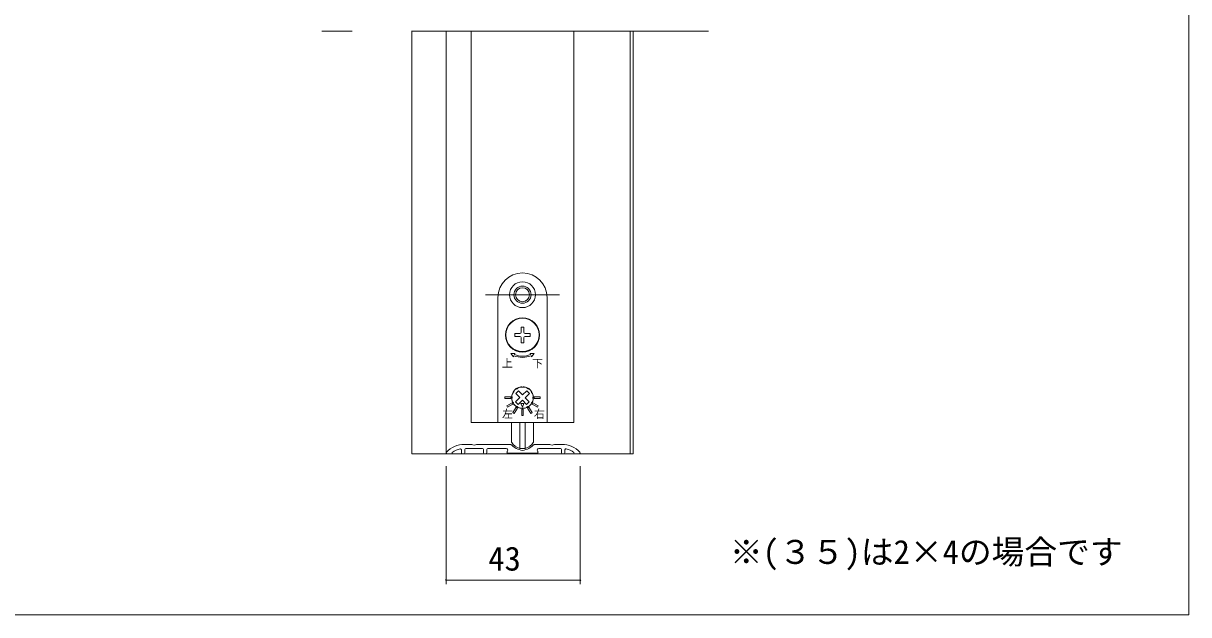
# Model space of a CAD drawing. Units: millimetres on the paper, enlarged 10 times, with parts at other scales. Extents: x -2000 to 2000, y -1385 to 1385.
# Drawn here: x -865 to 380, y -68 to 564 of the extents above; entities that cross this region are included whole.
import ezdxf
from ezdxf.enums import TextEntityAlignment as Align

# ---------------------------------------------------------------- set-up
doc = ezdxf.new("R2010")
doc.units = ezdxf.units.MM
doc.header["$LTSCALE"] = 10
doc.linetypes.add('USER1', pattern=[19.05, 12.7, -6.35])
doc.linetypes.add('USER4', pattern=[50.8, 31.75, -6.35, 6.35, -6.35])
doc.layers.add('1-1_0', color=7, linetype='Continuous', lineweight=20)
doc.layers.add('2-0_18', color=7, linetype='Continuous', lineweight=18)
doc.styles.add('ＭＳ ゴシック', font='')
doc.styles.get('ＭＳ ゴシック').set_extended_font_data('MS Gothic')

msp = doc.modelspace()

# ---------------------------------------------------------------- linework, layer by layer
at = {"layer": '1-1_0'}
msp.add_line((380, -67.5), (380, 1335), dxfattribs=at)
msp.add_lwpolyline([(380, -67.5), (-1950, -67.5), (-1950, 1335)], dxfattribs=at)
at = {"layer": '2-0_18', "linetype": 'USER4', "lineweight": 20}
msp.add_line((-133.08, 556.1), (-546.42, 556.1), dxfattribs=at)
at = {"layer": '2-0_18', "lineweight": 20}
for p, q in [((-450.29, 556.1), (-450.29, 104.44)), ((-450.29, 556.1), (-450.29, 470.27)), ((-413.62, 556.1), (-413.62, 104.44)), ((-386.96, 556.1), (-386.96, 137.77)), ((-276.96, 556.1), (-276.96, 137.77)), ((-216.96, 556.1), (-216.96, 104.44)), ((-213.62, 556.1), (-213.62, 104.44)), ((-386.96, 137.77), (-276.96, 137.77)), ((-450.29, 104.44), (-213.62, 104.44)), ((-450.29, 104.44), (-213.62, 104.44)), ((-270.29, 91.1), (-270.29, 66.54)), ((-270.29, 91.1), (-270.29, -34.77)), ((-414.09, -30.6), (-413.04, -30.6)), ((-269.77, -30.6), (-270.81, -30.6))]:
    msp.add_line(p, q, dxfattribs=at)
at = {"layer": '2-0_18', "color": 2, "linetype": 'USER1'}
msp.add_line((-371.46, 274.44), (-292.46, 274.44), dxfattribs=at)
at = {"layer": '2-0_18'}
for p, q in [((-358.29, 271.44), (-358.29, 137.77)), ((-305.62, 137.77), (-305.62, 271.44)), ((-330.46, 239.77), (-333.46, 239.77)), ((-333.46, 234.27), (-333.46, 239.77)), ((-330.46, 234.27), (-330.46, 239.77)), ((-334.79, 229.94), (-340.29, 229.94)), ((-333.46, 223.1), (-333.46, 228.6)), ((-330.46, 223.1), (-330.46, 228.6)), ((-323.62, 232.94), (-329.12, 232.94)), ((-323.62, 229.94), (-329.12, 229.94)), ((-323.62, 232.94), (-323.62, 229.94)), ((-330.46, 223.1), (-333.46, 223.1)), ((-339.32, 160.05), (-334.78, 164.47)), ((-334.78, 164.47), (-339.21, 169)), ((-331.92, 167.26), (-327.39, 171.69)), ((-336.52, 157.18), (-339.32, 160.05)), ((-336.52, 157.18), (-331.99, 161.61)), ((-327.57, 157.07), (-331.99, 161.61)), ((-324.7, 159.87), (-327.57, 157.07)), ((-358.29, 137.77), (-305.62, 137.77)), ((-343.62, 117.32), (-343.62, 137.77)), ((-334.87, 137.77), (-334.87, 110.26)), ((-329.04, 137.77), (-329.04, 110.26)), ((-320.29, 137.77), (-320.29, 117.32)), ((-394, 114.43), (-386.12, 114.43)), ((-381.12, 114.43), (-344.46, 114.43)), ((-319.46, 114.43), (-302.79, 114.43)), ((-289.91, 114.43), (-297.79, 114.43)), ((-412.62, 104.44), (-407.96, 104.44)), ((-406.96, 105.44), (-406.96, 105.96)), ((-397.29, 108.67), (-397.29, 105.44)), ((-396.29, 104.44), (-394.62, 104.44)), ((-393.62, 105.44), (-393.62, 109.1)), ((-374.62, 110.1), (-392.62, 110.1)), ((-373.62, 105.44), (-373.62, 109.1)), ((-370.96, 104.44), (-372.62, 104.44)), ((-369.96, 109.1), (-369.96, 105.44)), ((-368.96, 110.1), (-349.35, 110.1)), ((-348.49, 106.6), (-347.91, 107.6)), ((-347.62, 105.1), (-331.96, 105.1)), ((-334.87, 110.26), (-329.04, 110.26)), ((-316.29, 105.1), (-331.96, 105.1)), ((-315.42, 106.6), (-316, 107.6)), ((-291.29, 110.1), (-314.56, 110.1)), ((-290.29, 105.44), (-290.29, 109.1)), ((-287.62, 104.44), (-289.29, 104.44)), ((-286.62, 108.67), (-286.62, 105.44)), ((-276.96, 105.44), (-276.96, 105.96)), ((-271.29, 104.44), (-275.96, 104.44)), ((-413.57, -30.6), (-270.29, -30.6))]:
    msp.add_line(p, q, dxfattribs=at)
for points in [[(-334.79, 232.94), (-340.29, 232.94), (-340.29, 229.94)], [(-340.63, 210.49), (-340.12, 211.73), (-344.45, 211.73), (-341.65, 208.03), (-341.14, 209.26)], [(-322.77, 209.26), (-322.26, 208.03), (-319.46, 211.73), (-323.79, 211.73), (-323.28, 210.49)], [(-331.92, 167.26), (-336.34, 171.8), (-339.21, 169)], [(-324.7, 159.87), (-329.13, 164.4), (-324.6, 168.82), (-327.39, 171.69)]]:
    msp.add_lwpolyline(points, dxfattribs=at)
for points in [[(-350.96, 163.6), (-344.29, 163.6), (-344.29, 165.27), (-350.96, 165.27)], [(-312.96, 165.27), (-319.62, 165.27), (-319.62, 163.6), (-312.96, 163.6)], [(-347.99, 154.21), (-342.22, 157.55), (-343.05, 158.99), (-348.83, 155.66)], [(-340.73, 147.56), (-337.4, 153.34), (-338.84, 154.17), (-342.18, 148.4)], [(-332.08, 154.1), (-330.37, 158.08), (-333.7, 158.12)], [(-331.12, 152.1), (-332.79, 152.1), (-332.79, 145.44), (-331.12, 145.44)], [(-321.73, 148.4), (-325.07, 154.17), (-326.51, 153.34), (-323.18, 147.56)], [(-315.09, 155.66), (-320.86, 158.99), (-321.69, 157.55), (-315.92, 154.21)]]:
    msp.add_lwpolyline(points, close=True, dxfattribs=at)
at = {"layer": '2-0_18', "lineweight": 20}
for points in [[(-413.57, 66.54), (-413.57, 91.1), (-413.57, -34.77)], [(-270.29, 66.54), (-270.29, 91.1), (-270.29, -34.77)]]:
    msp.add_lwpolyline(points, dxfattribs=at)
at = {"layer": '2-0_18'}
for centre, radius in [((-331.96, 274.44), 13.83), ((-331.96, 274.44), 9.17), ((-331.96, 274.44), 7.5), ((-331.96, 231.44), 18.33), ((-331.96, 231.44), 17.83)]:
    msp.add_circle(centre, radius, dxfattribs=at)
for centre, radius, start, end in [((-331.96, 271.44), 26.33, 0, 180), ((-334.79, 234.27), 1.33, 270, 360), ((-334.79, 228.6), 1.33, 360, 90), ((-329.12, 234.27), 1.33, 180, 270), ((-329.12, 228.6), 1.33, 90, 180), ((-331.96, 231.44), 24, 247.5, 292.5), ((-331.96, 231.44), 22.67, 247.5, 292.5), ((-331.96, 164.44), 11.67, 98.90298, 201.09702), ((-331.96, 164.44), 11.17, 116.90028, 121.69834), ((-334.5, 172.19), 3.33, 108.17431, 138.71996), ((-331.96, 164.44), 11.5, 100.42431, 108.17431), ((-333.43, 172.47), 3.33, 69.87866, 100.42431), ((-333.4, 173.66), 2.33, 72.61143, 98.90298), ((-331.96, 178.27), 2.5, 252.61143, 287.38857), ((-331.96, 164.44), 11.17, 86.90028, 91.69834), ((-330.28, 172.43), 3.33, 78.17431, 108.71996), ((-330.51, 173.66), 2.33, 81.09702, 107.38857), ((-331.96, 164.44), 11.67, 338.90298, 81.09702), ((-331.96, 164.44), 11.5, 70.42431, 78.17431), ((-329.22, 172.13), 3.33, 39.87866, 70.42431), ((-339.99, 162.96), 3.33, 159.87866, 190.42431), ((-339.95, 166.11), 3.33, 168.17431, 198.71996), ((-331.96, 164.44), 11.5, 190.42431, 198.17431), ((-331.96, 164.44), 11.5, 160.42431, 168.17431), ((-331.96, 164.44), 11.17, 176.90028, 181.69834), ((-339.65, 167.17), 3.33, 129.87866, 160.42431), ((-331.96, 164.44), 11.17, 146.90028, 151.69834), ((-338.04, 169.88), 3.33, 138.17431, 168.71996), ((-331.96, 164.44), 11.5, 130.42431, 138.17431), ((-337.25, 170.65), 3.33, 99.87866, 130.42431), ((-331.96, 164.44), 11.17, 56.90028, 61.69834), ((-326.51, 170.52), 3.33, 48.17431, 78.71996), ((-331.96, 164.44), 11.5, 40.42431, 48.17431), ((-325.74, 169.73), 3.33, 9.87866, 40.42431), ((-331.96, 164.44), 11.17, 26.90028, 31.69834), ((-324.2, 166.98), 3.33, 18.17431, 48.71996), ((-331.96, 164.44), 11.5, 340.42431, 348.17431), ((-331.96, 164.44), 11.5, 10.42431, 18.17431), ((-331.96, 164.44), 11.17, 356.90028, 1.69834), ((-323.96, 162.76), 3.33, 348.17431, 18.71996), ((-323.92, 165.91), 3.33, 339.87866, 10.42431), ((-339.72, 161.89), 3.33, 198.17431, 228.71996), ((-340.66, 161.08), 2.33, 201.09702, 227.38857), ((-343.94, 157.52), 2.5, 12.61143, 47.38857), ((-331.96, 164.44), 11.17, 206.90028, 211.69834), ((-339.22, 158.57), 2.33, 192.61143, 218.90298), ((-338.17, 159.14), 3.33, 189.87866, 220.42431), ((-331.96, 164.44), 11.67, 218.90298, 321.09702), ((-331.96, 164.44), 11.5, 220.42431, 228.17431), ((-337.4, 158.35), 3.33, 228.17431, 258.71996), ((-331.96, 164.44), 11.17, 236.90028, 241.69834), ((-334.69, 156.74), 3.33, 219.87866, 250.42431), ((-331.96, 164.44), 11.5, 250.42431, 258.17431), ((-333.63, 156.44), 3.33, 258.17431, 288.71996), ((-331.96, 164.44), 11.17, 266.90028, 271.69834), ((-330.48, 156.4), 3.33, 249.87866, 280.42431), ((-331.96, 164.44), 11.5, 280.42431, 288.17431), ((-329.41, 156.68), 3.33, 288.17431, 318.71996), ((-331.96, 164.44), 11.17, 296.90028, 301.69834), ((-326.66, 158.22), 3.33, 279.87866, 310.42431), ((-331.96, 164.44), 11.5, 310.42431, 318.17431), ((-325.87, 158.99), 3.33, 318.17431, 348.71996), ((-324.69, 158.57), 2.33, 321.09702, 347.38857), ((-331.96, 164.44), 11.17, 326.90028, 331.69834), ((-319.98, 157.52), 2.5, 132.61143, 167.38857), ((-324.26, 161.7), 3.33, 309.87866, 340.42431), ((-323.25, 161.08), 2.33, 312.61143, 338.90298), ((-394, 87.77), 26.67, 90, 136.50339), ((-383.62, 118.79), 5.02, 240.13717, 299.86283), ((-328.94, 129.56), 21.67, 224.26307, 261.9973), ((-341.96, 117.32), 1.67, 180, 210.56067), ((-331.91, 123.26), 13.33, 210.56067, 257.16143), ((-334.97, 129.56), 21.67, 278.0027, 315.73693), ((-332, 123.26), 13.33, 282.83857, 329.43933), ((-321.96, 117.32), 1.67, 329.43933, 360), ((-300.29, 118.79), 5.02, 240.13717, 299.86283), ((-289.91, 87.77), 26.67, 43.49661, 90), ((-412.62, 105.44), 1, 136.50339, 270), ((-407.96, 105.44), 1, 270, 0), ((-394, 87.77), 22.33, 101.58901, 125.44735), ((-398.29, 108.67), 1, 0, 101.58901), ((-396.29, 105.44), 1, 180, 270), ((-394.62, 105.44), 1, 270, 0), ((-392.62, 109.1), 1, 90, 180), ((-374.62, 109.1), 1, 0, 90), ((-372.62, 105.44), 1, 180, 270), ((-370.96, 105.44), 1, 270, 0), ((-368.96, 109.1), 1, 90, 180), ((-349.35, 108.43), 1.67, 330, 90), ((-347.62, 106.1), 1, 150, 270), ((-316.29, 106.1), 1, 270, 30), ((-314.56, 108.43), 1.67, 90, 210), ((-291.29, 109.1), 1, 0, 90), ((-289.29, 105.44), 1, 180, 270), ((-287.62, 105.44), 1, 270, 0), ((-285.62, 108.67), 1, 78.41099, 180), ((-289.91, 87.77), 22.33, 54.55265, 78.41099), ((-275.96, 105.44), 1, 180, 270), ((-271.29, 105.44), 1, 270, 43.49661)]:
    msp.add_arc(centre, radius, start, end, dxfattribs=at)
at = {"layer": '2-0_18', "lineweight": 20}
for centre, start, end in [((-413.57, -30.6), 0, 180), ((-270.29, -30.6), 180, 0)]:
    msp.add_arc(centre, 0.521, start, end, dxfattribs=at)

# ---------------------------------------------------------------- texts
at = {"layer": '2-0_18', "style": 'ＭＳ ゴシック'}
for s, height, p in [('上', 8.55, (-354.03, 194.38)), ('下', 8.55, (-321.71, 194.12)), ('左', 8.55, (-353.72, 140.2)), ('右', 8.55, (-319.74, 140.12)), ('※(３５)は2×4の場合です', 25.66, (-110.32, -20.97)), ('43', 25.66, (-368.6, -28.1))]:
    msp.add_text(s, height=height, dxfattribs=at).set_placement(p, align=Align.BOTTOM_LEFT)

doc.saveas('drawing.dxf')
